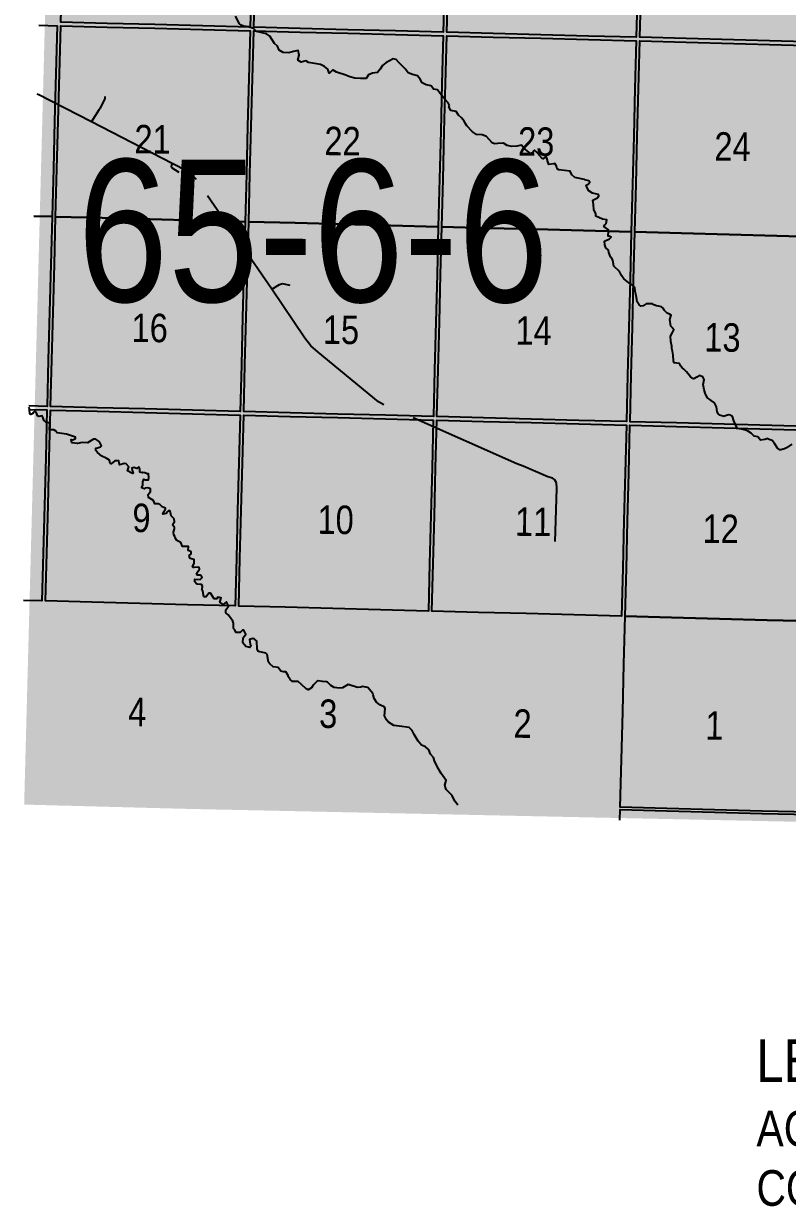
# Model space of a CAD drawing. Extents: x 406396 to 410344, y 6062839 to 6066265.
# Drawn here: x 408823 to 409036.8, y 6062853.4 to 6063184.8 of the extents above; entities that cross this region are included whole.
import ezdxf

# ---------------------------------------------------------------- set-up
doc = ezdxf.new("R2010")
doc.units = 0
doc.header["$LTSCALE"] = 5
doc.linetypes.add('DASHED2', pattern=[9.525, 6.35, -3.175])
for name, color, linetype in [('CG-NOTES', 7, 'Continuous'), ('Quarters', 8, 'Continuous'), ('RoadSeg', 57, 'DASHED2'), ('T-WATER', 160, 'Continuous')]:
    doc.layers.add(name, color=color, linetype=linetype)
doc.layers.add('ROUTE-MAP-BACKGROUND-H', color=7, linetype='Continuous', true_color=0xf0ebff)
doc.styles.add('120', font='ARIALN.TTF', dxfattribs={"height": 13})
doc.styles.add('80', font='ARIALN.TTF', dxfattribs={"height": 10})

msp = doc.modelspace()

# ---------------------------------------------------------------- hatches: boundary and pattern name
at = {"layer": 'ROUTE-MAP-BACKGROUND-H'}
h = msp.add_hatch(color=256, dxfattribs=at)
h.dxf.hatch_style = 1
h.paths.add_polyline_path([(410258.66, 6063255.58), (410260.58, 6063368.34), (410268.76, 6064233.9), (408843.43, 6064264.01), (408831.79, 6063292.96), (408823.13, 6062965.95), (408855.63, 6062965.09), (408869, 6062964.74), (410253.21, 6062935.45)])

# ---------------------------------------------------------------- linework, layer by layer
at = {"layer": 'Quarters'}
for points in [[(408886.77, 6063196.84), (408886.43, 6063183.8), (408873.09, 6063184.15), (408859.74, 6063184.5), (408846.4, 6063184.85), (408833.39, 6063185.19), (408833.73, 6063198.23), (408834.08, 6063211.61), (408834.44, 6063224.98), (408834.79, 6063238.36), (408847.8, 6063238.02), (408861.14, 6063237.67), (408874.48, 6063237.32), (408887.82, 6063236.98), (408887.47, 6063223.6), (408887.12, 6063210.22)], [(408940.81, 6063195.43), (408940.47, 6063182.39), (408927.13, 6063182.74), (408913.79, 6063183.09), (408900.44, 6063183.43), (408887.43, 6063183.77), (408887.77, 6063196.82), (408888.12, 6063210.2), (408888.47, 6063223.57), (408888.82, 6063236.95), (408901.83, 6063236.61), (408915.16, 6063236.26), (408928.5, 6063235.91), (408941.84, 6063235.57), (408941.5, 6063222.19), (408941.15, 6063208.81)], [(408994.84, 6063194.02), (408994.51, 6063180.97), (408981.17, 6063181.32), (408967.83, 6063181.67), (408954.48, 6063182.02), (408941.48, 6063182.36), (408941.81, 6063195.41), (408942.16, 6063208.78), (408942.5, 6063222.16), (408942.84, 6063235.54), (408955.85, 6063235.2), (408969.19, 6063234.85), (408982.52, 6063234.51), (408995.86, 6063234.16), (408995.52, 6063220.78), (408995.18, 6063207.4)], [(409048.88, 6063192.54), (409048.55, 6063179.5), (409035.21, 6063179.86), (409021.87, 6063180.23), (409008.53, 6063180.59), (408995.52, 6063180.95), (408995.85, 6063193.99), (408996.19, 6063207.37), (408996.53, 6063220.75), (408996.87, 6063234.13), (409009.87, 6063233.77), (409023.21, 6063233.41), (409036.54, 6063233.04), (409049.88, 6063232.67), (409049.55, 6063219.3), (409049.21, 6063205.92)], [(408885.36, 6063142.67), (408885.01, 6063129.29), (408871.66, 6063129.64), (408858.31, 6063129.99), (408844.96, 6063130.34), (408831.95, 6063130.68), (408832.3, 6063144.06), (408832.65, 6063157.43), (408833.01, 6063170.81), (408833.36, 6063184.19), (408846.37, 6063183.84), (408859.72, 6063183.5), (408873.06, 6063183.15), (408886.4, 6063182.8), (408886.06, 6063169.42), (408885.71, 6063156.04)], [(408939.41, 6063141.25), (408939.07, 6063127.87), (408925.72, 6063128.22), (408912.37, 6063128.57), (408899.03, 6063128.92), (408886.01, 6063129.26), (408886.36, 6063142.64), (408886.71, 6063156.02), (408887.06, 6063169.39), (408887.41, 6063182.77), (408900.42, 6063182.43), (408913.76, 6063182.08), (408927.1, 6063181.73), (408940.45, 6063181.38), (408940.1, 6063168.01), (408939.76, 6063154.63)], [(408993.47, 6063139.83), (408993.13, 6063126.45), (408979.78, 6063126.8), (408966.43, 6063127.15), (408953.09, 6063127.5), (408940.07, 6063127.84), (408940.42, 6063141.22), (408940.76, 6063154.6), (408941.11, 6063167.98), (408941.45, 6063181.36), (408954.46, 6063181.02), (408967.8, 6063180.67), (408981.15, 6063180.32), (408994.49, 6063179.97), (408994.15, 6063166.59), (408993.81, 6063153.21)], [(409047.52, 6063138.37), (409047.19, 6063124.99), (409033.84, 6063125.35), (409020.49, 6063125.71), (409007.15, 6063126.07), (408994.13, 6063126.43), (408994.47, 6063139.8), (408994.81, 6063153.18), (408995.15, 6063166.56), (408995.49, 6063179.94), (409008.5, 6063179.59), (409021.84, 6063179.22), (409035.18, 6063178.86), (409048.53, 6063178.5), (409048.19, 6063165.12), (409047.86, 6063151.74)], [(408883.96, 6063089.16), (408883.62, 6063076.11), (408870.27, 6063076.46), (408856.91, 6063076.81), (408843.56, 6063077.17), (408830.54, 6063077.51), (408830.89, 6063090.55), (408831.24, 6063103.93), (408831.59, 6063117.3), (408831.95, 6063130.68), (408844.96, 6063130.34), (408858.31, 6063129.99), (408871.66, 6063129.64), (408885.01, 6063129.29), (408884.66, 6063115.91), (408884.31, 6063102.53)], [(408938.04, 6063087.73), (408937.7, 6063074.69), (408924.35, 6063075.04), (408911, 6063075.39), (408897.64, 6063075.74), (408884.62, 6063076.09), (408884.96, 6063089.13), (408885.31, 6063102.51), (408885.66, 6063115.88), (408886.01, 6063129.26), (408899.03, 6063128.92), (408912.37, 6063128.57), (408925.72, 6063128.22), (408939.07, 6063127.87), (408938.73, 6063114.49), (408938.38, 6063101.11)], [(408992.11, 6063086.31), (408991.78, 6063073.27), (408978.43, 6063073.62), (408965.08, 6063073.97), (408951.72, 6063074.32), (408938.7, 6063074.66), (408939.04, 6063087.71), (408939.38, 6063101.09), (408939.73, 6063114.47), (408940.07, 6063127.84), (408953.09, 6063127.5), (408966.43, 6063127.15), (408979.78, 6063126.8), (408993.13, 6063126.45), (408992.79, 6063113.07), (408992.45, 6063099.69)], [(409046.19, 6063084.86), (409045.86, 6063071.82), (409032.51, 6063072.18), (409019.16, 6063072.54), (409005.8, 6063072.89), (408992.79, 6063073.24), (408993.12, 6063086.29), (408993.46, 6063099.67), (408993.79, 6063113.05), (408994.13, 6063126.43), (409007.15, 6063126.07), (409020.49, 6063125.71), (409033.84, 6063125.35), (409047.19, 6063124.99), (409046.85, 6063111.61), (409046.52, 6063098.24)], [(408882.55, 6063034.98), (408882.2, 6063021.6), (408868.84, 6063021.95), (408855.48, 6063022.3), (408842.12, 6063022.66), (408829.1, 6063023), (408829.45, 6063036.37), (408829.81, 6063049.75), (408830.16, 6063063.13), (408830.52, 6063076.5), (408843.53, 6063076.16), (408856.89, 6063075.81), (408870.24, 6063075.46), (408883.59, 6063075.11), (408883.25, 6063061.73), (408882.9, 6063048.35)], [(408936.64, 6063033.55), (408936.3, 6063020.17), (408922.94, 6063020.53), (408909.58, 6063020.88), (408896.23, 6063021.23), (408883.2, 6063021.57), (408883.55, 6063034.95), (408883.9, 6063048.33), (408884.25, 6063061.71), (408884.6, 6063075.08), (408897.62, 6063074.74), (408910.97, 6063074.39), (408924.32, 6063074.04), (408937.68, 6063073.69), (408937.33, 6063060.31), (408936.99, 6063046.93)], [(408990.74, 6063032.13), (408990.4, 6063018.75), (408977.04, 6063019.1), (408963.68, 6063019.45), (408950.33, 6063019.8), (408937.3, 6063020.15), (408937.65, 6063033.53), (408937.99, 6063046.9), (408938.33, 6063060.28), (408938.68, 6063073.66), (408951.7, 6063073.32), (408965.05, 6063072.97), (408978.4, 6063072.62), (408991.76, 6063072.27), (408991.42, 6063058.89), (408991.08, 6063045.51)], [(409044.83, 6063030.68), (409044.5, 6063017.31), (409031.14, 6063017.66), (409017.78, 6063018.02), (409004.42, 6063018.38), (408991.4, 6063018.72), (408991.74, 6063032.1), (408992.08, 6063045.48), (408992.42, 6063058.86), (408992.76, 6063072.24), (409005.78, 6063071.89), (409019.13, 6063071.53), (409032.48, 6063071.17), (409045.83, 6063070.82), (409045.5, 6063057.44), (409045.17, 6063044.06)], [(409043.49, 6062977.18), (409043.16, 6062963.8), (409029.8, 6062964.15), (409016.44, 6062964.51), (409003.07, 6062964.86), (408990.04, 6062965.2), (408990.38, 6062978.58), (408990.72, 6062991.96), (408991.06, 6063005.34), (408991.4, 6063018.72), (409004.42, 6063018.38), (409017.78, 6063018.02), (409031.14, 6063017.66), (409044.5, 6063017.31), (409044.16, 6063003.93), (409043.83, 6062990.55)]]:
    msp.add_lwpolyline(points, close=True, dxfattribs=at)
for points in [[(408827.26, 6063184.34), (408832.36, 6063184.21), (408832, 6063170.84), (408831.65, 6063157.46), (408831.3, 6063144.08), (408830.94, 6063130.71), (408825.84, 6063130.84)], [(408825.84, 6063130.84), (408830.94, 6063130.71), (408830.59, 6063117.33), (408830.24, 6063103.95), (408829.88, 6063090.58), (408829.54, 6063077.53), (408824.44, 6063077.67)], [(408824.41, 6063076.66), (408829.51, 6063076.53), (408829.16, 6063063.15), (408828.8, 6063049.78), (408828.45, 6063036.4), (408828.1, 6063023.02), (408822.99, 6063023.16)], [(408989.95, 6062961.61), (408990.03, 6062964.54), (409003.06, 6062964.19), (409016.42, 6062963.84), (409029.78, 6062963.49), (409043.14, 6062963.13), (409043.09, 6062961.06)]]:
    msp.add_lwpolyline(points, dxfattribs=at)
at = {"layer": 'RoadSeg'}
msp.add_line((408864.54, 6063145.61), (408842.02, 6063157.29), dxfattribs=at)
for points in [[(408842.02, 6063157.29), (408827.01, 6063164.94), (408826.75, 6063165.1)], [(408842.02, 6063157.29), (408844.21, 6063160.85), (408844.45, 6063161.01), (408845.84, 6063163.68), (408845.78, 6063164.37)], [(408866.57, 6063143.11), (408864.51, 6063144.34), (408864.34, 6063144.74), (408864.54, 6063145.61)], [(408892.46, 6063110.4), (408871.36, 6063141.12), (408869.6, 6063142.91), (408868.8, 6063143.48), (408864.54, 6063145.61)], [(408892.46, 6063110.4), (408894.66, 6063111.67), (408895.45, 6063111.94), (408897.52, 6063111.54)], [(408971.78, 6063039.63), (408972.25, 6063054.54), (408972.18, 6063056.1), (408971.62, 6063057.07), (408971.09, 6063057.43), (408969.72, 6063057.83), (408962.87, 6063060.76), (408961.04, 6063061.39), (408923.84, 6063077.96), (408922.37, 6063078.79), (408905.44, 6063092.74), (408903.44, 6063094.53), (408901.71, 6063096.66), (408892.46, 6063110.4)]]:
    msp.add_lwpolyline(points, dxfattribs=at)
at = {"layer": 'T-WATER'}
for points in [[(408942.23, 6063161.89), (408941.84, 6063162.59), (408940.96, 6063163.63), (408939.98, 6063164.78), (408939.56, 6063165.27), (408938.88, 6063166.24), (408937.78, 6063166.39), (408937.08, 6063167.31), (408935.68, 6063167.61), (408934.6, 6063168.21), (408934.01, 6063169.26), (408933.22, 6063170.14), (408931.88, 6063170.49), (408930.67, 6063170.99), (408929.81, 6063172.12), (408928.04, 6063173.85), (408927.32, 6063174.78), (408926.47, 6063174.95), (408924.4, 6063173.76), (408923.46, 6063173.06), (408922.85, 6063172.07), (408922.06, 6063171.08), (408920.66, 6063170.89), (408919.53, 6063170.4), (408918.88, 6063169.39), (408917.34, 6063169.37), (408915.76, 6063169.52), (408914.31, 6063169.9), (408913.42, 6063170.26), (408913.2, 6063170.35), (408910.63, 6063171.16), (408909.69, 6063171.7), (408909.47, 6063171.7), (408908.61, 6063170.9), (408908.53, 6063170.9), (408908.13, 6063172.01), (408907.27, 6063172.8), (408906.11, 6063173.32), (408902.73, 6063173.9), (408901.99, 6063174.37), (408900.73, 6063174.01), (408899.8, 6063174.59), (408900.12, 6063175.96), (408899.83, 6063177.28), (408898.52, 6063177), (408897.28, 6063176.61), (408895.61, 6063176.68), (408894.57, 6063177.33), (408894.08, 6063178.45), (408893.23, 6063179.26), (408891.94, 6063181.26), (408890.98, 6063181.97), (408888.17, 6063182.59), (408888.08, 6063182.68), (408887.98, 6063182.78), (408887.35, 6063183.42), (408886.17, 6063183.83), (408886.11, 6063183.85), (408884.54, 6063184.03), (408883.85, 6063184.4), (408883.45, 6063184.74), (408882.29, 6063186.89)], [(408993.71, 6063111.18), (408992.96, 6063111.84), (408992.73, 6063112), (408991.96, 6063112.52), (408991.07, 6063113.3), (408990.37, 6063114.25), (408989.92, 6063115.1), (408989.78, 6063115.34), (408988.2, 6063116.87), (408987.92, 6063118.43), (408987.58, 6063119.24), (408987.3, 6063119.47), (408986.88, 6063120.66), (408986.76, 6063121.35), (408985.97, 6063121.98), (408985.72, 6063122.8), (408985.62, 6063123.83), (408987.07, 6063124.5), (408987.48, 6063124.92), (408986.89, 6063125.19), (408986.69, 6063125.2), (408986.74, 6063126.64), (408986.76, 6063127.05), (408985.46, 6063127.95), (408985.68, 6063128.43), (408986.13, 6063128.8), (408986.24, 6063129.85), (408985.03, 6063130.04), (408983.2, 6063130.82), (408983.19, 6063131.57), (408982.62, 6063132.61), (408982.57, 6063134.15), (408982.38, 6063135.29), (408982.53, 6063135.43), (408983.62, 6063135.99), (408983.76, 6063136.02), (408984.04, 6063136.5), (408983.94, 6063136.95), (408982.27, 6063137.26), (408981.28, 6063137.93), (408980.68, 6063138.95), (408980.51, 6063139.53), (408981.09, 6063139.83), (408981.54, 6063140.33), (408981.27, 6063140.75), (408980.16, 6063141.01), (408980.04, 6063141.11), (408977.29, 6063141.64), (408976.44, 6063142.45), (408976.04, 6063143.4), (408972.85, 6063143.85), (408972.33, 6063144.12), (408972.19, 6063144.83), (408971.73, 6063145.6), (408971.46, 6063145.5), (408970.07, 6063145.34), (408969.68, 6063146.31), (408969.7, 6063146.57), (408969.31, 6063147.62), (408969.18, 6063147.6), (408968.42, 6063146.94), (408968.2, 6063146.95), (408967.39, 6063147.8), (408966.94, 6063148.43), (408966.71, 6063148.76), (408966.06, 6063149.3), (408965.72, 6063149.16), (408965.42, 6063148.55), (408964.88, 6063148.37), (408963.08, 6063149.85), (408962.34, 6063150.76), (408961.1, 6063150.48), (408959.65, 6063150.39), (408958.38, 6063150.68), (408957.31, 6063151.26), (408955.78, 6063151.21), (408954.85, 6063151.09), (408954.13, 6063151.41), (408952.57, 6063153.12), (408951.36, 6063153.63), (408949.74, 6063153.76), (408948.71, 6063154.42), (408947.1, 6063156.15), (408946.78, 6063156.64), (408946.31, 6063157.41), (408945.6, 6063158.35), (408944.72, 6063159.16), (408944.13, 6063160.2), (408942.62, 6063160.42), (408942.08, 6063161.47), (408942.23, 6063161.89)], [(409038.08, 6063066.99), (409036.59, 6063065.93), (409036.01, 6063065.65), (409035, 6063065.34), (409034.72, 6063065.32), (409034.05, 6063065.78), (409033.24, 6063067.1), (409032.55, 6063067.99), (409031.49, 6063068.39), (409031.36, 6063068.53), (409030.52, 6063068.25), (409029.34, 6063068.09), (409028.58, 6063068.98), (409027.53, 6063069.2), (409026.69, 6063070.02), (409025.63, 6063070.66), (409024.43, 6063071.04), (409022.99, 6063071.32), (409022.75, 6063071.46), (409022.74, 6063071.46), (409022.29, 6063072.47), (409021.85, 6063073.46), (409021.43, 6063074.67), (409020.85, 6063075.07), (409020.33, 6063075.15), (409019.18, 6063074.76), (409019.12, 6063074.74), (409017.82, 6063075.04), (409017.57, 6063075.39), (409017.15, 6063076), (409016.95, 6063077.42), (409016.39, 6063078.49), (409015.47, 6063079.15), (409014.44, 6063079.89), (409013.89, 6063080.98), (409013.49, 6063082.21), (409013.27, 6063083.62), (409013.51, 6063085.11), (409013.15, 6063085.84), (409012.12, 6063086.22), (409011.46, 6063085.75), (409010.61, 6063085.29), (409010.34, 6063085.38), (409009.66, 6063085.85), (409008.56, 6063087.19), (409007.86, 6063087.94), (409007.37, 6063088.3), (409006.99, 6063088.77), (409006.61, 6063089.55), (409005.12, 6063089.69), (409004.91, 6063090.29), (409004.85, 6063091.85), (409004.71, 6063093.01), (409004.52, 6063093.71), (409004.5, 6063094.42), (409004.18, 6063095.7), (409004.11, 6063097.22), (409004.69, 6063098.23), (409005, 6063099.01), (409004.79, 6063099.39), (409004.75, 6063099.45), (409004.17, 6063100.03), (409003.93, 6063101.89), (409004.31, 6063103.09), (409003.8, 6063103.35), (409003.18, 6063103.66), (409002.34, 6063104.48), (409002.14, 6063104.98), (409001.62, 6063105.41), (409000.73, 6063105.57), (409000.14, 6063105.68), (408999.43, 6063105.95), (408999.02, 6063106.27), (408997.57, 6063106.31), (408997.25, 6063106.25), (408996.48, 6063105.75), (408995.77, 6063105.65), (408995.29, 6063106.01), (408994.81, 6063106.84), (408994.71, 6063107.45), (408994.52, 6063108.53), (408994.21, 6063109.82), (408994.08, 6063110.86), (408993.71, 6063111.18)], [(408856.06, 6063054.62), (408856.08, 6063054.91), (408856.3, 6063055.24), (408856.37, 6063055.35), (408856.38, 6063056.42), (408856.66, 6063057.12), (408857.05, 6063056.95), (408857.92, 6063056.95), (408858.07, 6063057.6), (408857.99, 6063058.62), (408857.57, 6063058.65), (408856.96, 6063058.92), (408856.39, 6063058.99), (408856.3, 6063059), (408856.23, 6063058.91), (408855.56, 6063059.08), (408855.53, 6063060), (408855.28, 6063060.62), (408854.67, 6063060.14), (408853.8, 6063060.43), (408853.29, 6063060.23), (408853.36, 6063059.59), (408853.68, 6063059.04), (408853.54, 6063058.75), (408853.27, 6063058.82), (408852.07, 6063059.5), (408852.44, 6063060.56), (408851.66, 6063061.39), (408851.19, 6063061.57), (408849.87, 6063061.18), (408849.67, 6063062.31), (408848.51, 6063062.31), (408847.5, 6063061.46), (408847.18, 6063061.53), (408846.99, 6063062.44), (408846.11, 6063063.06), (408844.87, 6063063.57), (408843.64, 6063064.61), (408843.18, 6063065.18), (408843.23, 6063065.86), (408843.69, 6063065.88), (408844.54, 6063066.18), (408844.76, 6063066.51), (408844.19, 6063067.62), (408843.23, 6063068.34), (408842.55, 6063068.3), (408840.85, 6063067.33), (408839.37, 6063067.39), (408838.05, 6063067.11), (408836.52, 6063067.31), (408836.28, 6063068.22), (408836.76, 6063068.16), (408837.54, 6063068.5), (408837.49, 6063068.94), (408834.96, 6063069.71), (408832.39, 6063070.16), (408831.94, 6063070.7), (408831.47, 6063070.98), (408830.33, 6063071), (408830.18, 6063071), (408830.31, 6063072.76), (408829.51, 6063073.28), (408829.39, 6063073.18), (408829.27, 6063073.09), (408828.63, 6063073.66), (408828.39, 6063074.48), (408828.13, 6063074.88), (408827.26, 6063074.74), (408826.9, 6063074.91), (408826.59, 6063075.76), (408826.52, 6063075.9), (408826.16, 6063076.15), (408825.59, 6063075.7), (408825.62, 6063075.51), (408825.04, 6063075.27), (408824.76, 6063075.47), (408824.65, 6063076.68), (408824.63, 6063076.9), (408824.42, 6063077.28)], [(408881.75, 6063016.79), (408881.44, 6063017.65), (408881.18, 6063017.89), (408880.29, 6063019.16), (408879.56, 6063019.67), (408879.59, 6063020.49), (408879.73, 6063020.57), (408880.36, 6063021.59), (408880.33, 6063021.67), (408879.81, 6063022.74), (408878.85, 6063022.06), (408877.89, 6063022.63), (408878.26, 6063023.92), (408877.32, 6063024.05), (408877.05, 6063023.65), (408876.35, 6063023.62), (408875.35, 6063025.17), (408874.8, 6063025.17), (408874.12, 6063024.2), (408873.45, 6063024.18), (408873.14, 6063025.71), (408872.9, 6063026.12), (408872.98, 6063026.27), (408873.06, 6063027.19), (408872.82, 6063027.65), (408871.57, 6063027.67), (408871.34, 6063027.82), (408870.91, 6063028.4), (408870.88, 6063029.11), (408872.43, 6063029), (408873, 6063029.56), (408872.91, 6063029.8), (408872.52, 6063030.2), (408871.66, 6063030.25), (408871.42, 6063030.66), (408872.27, 6063031.89), (408872.17, 6063032.4), (408872.02, 6063032.47), (408870.75, 6063032.35), (408870.41, 6063032.43), (408870.22, 6063032.61), (408870.74, 6063033.62), (408870.72, 6063034.61), (408869.6, 6063034.92), (408869.49, 6063035.08), (408869.35, 6063035.79), (408869.89, 6063036.19), (408869.87, 6063036.73), (408869.32, 6063037.07), (408869.02, 6063037.15), (408869.12, 6063038.24), (408868.6, 6063038.28), (408867.49, 6063038.23), (408867.01, 6063039.37), (408865.85, 6063039.95), (408865.42, 6063040.66), (408865.33, 6063041.07), (408865.01, 6063041.58), (408864.96, 6063042.32), (408865.25, 6063043.22), (408865.24, 6063043.64), (408864.77, 6063044.27), (408864.88, 6063044.76), (408865.2, 6063045.18), (408865.11, 6063045.99), (408864.98, 6063046.24), (408864.3, 6063046.84), (408863.99, 6063048.18), (408863.79, 6063048.31), (408863.66, 6063048.4), (408863.08, 6063047.85), (408862.92, 6063047.53), (408861.99, 6063047.3), (408862.36, 6063048.13), (408862.61, 6063048.43), (408862.71, 6063048.91), (408862.73, 6063048.98), (408861.76, 6063049.35), (408861.11, 6063050.07), (408860.69, 6063050.18), (408859.69, 6063050.22), (408859.32, 6063051.2), (408857.95, 6063051.96), (408857.84, 6063052.83), (408858.46, 6063053.67), (408858.46, 6063054.47), (408857.79, 6063054.67), (408857.03, 6063054.62), (408856.81, 6063054.44), (408856.28, 6063054.57), (408856.06, 6063054.62)], [(408944.54, 6062965.76), (408944.08, 6062966.44), (408943.76, 6062966.93), (408942.97, 6062968.48), (408941.3, 6062970.17), (408940.91, 6062971.41), (408941.27, 6062972.69), (408939.89, 6062974.7), (408939.24, 6062975.76), (408938.16, 6062977.97), (408937.7, 6062979.17), (408936.9, 6062980.1), (408936.45, 6062981.27), (408936.27, 6062981.44), (408935.54, 6062982.13), (408935.29, 6062982.23), (408934.34, 6062982.62), (408933.43, 6062983.7), (408932.3, 6062985.58), (408931.77, 6062986.74), (408930.89, 6062987.55), (408930.24, 6062987.65), (408928.91, 6062987.85), (408926.61, 6062988.09), (408925.18, 6062989.07), (408924.59, 6062989.67), (408924.02, 6062990.83), (408924.25, 6062992.89), (408923.9, 6062993.31), (408922.88, 6062993.78), (408922.71, 6062993.86), (408921.8, 6062994.62), (408921.16, 6062995.67), (408920.88, 6062996.74), (408920.72, 6062997.08), (408919.37, 6062998.72), (408919.24, 6062998.8), (408917.87, 6062999.01), (408917.42, 6062998.82), (408916.45, 6062998.78), (408913.83, 6062999.58), (408912.31, 6062998.69), (408911.42, 6062998.6), (408909.91, 6062998.74), (408908.99, 6062999.34), (408908.87, 6062999.42), (408908.04, 6063000.24), (408907.76, 6063000.35), (408906.62, 6063000.4), (408905.48, 6063000.63), (408905.15, 6063000.49), (408904.03, 6062999.4), (408903.61, 6062998.67), (408902.62, 6062998.08), (408902.08, 6062998.41), (408900.79, 6062999.63), (408899.81, 6063000.42), (408898.22, 6063000.48), (408897.6, 6063000.96), (408897.05, 6063001.8), (408897.04, 6063002.11), (408896.43, 6063003.14), (408895.71, 6063003.14), (408894.99, 6063003.32), (408894.27, 6063004.34), (408892.82, 6063004.57), (408891.95, 6063005.38), (408891.59, 6063005.89), (408891.2, 6063007.96), (408890.83, 6063008.4), (408888.71, 6063008.88), (408888.38, 6063009.5), (408888.32, 6063011.71), (408887.58, 6063012.33), (408887.29, 6063012.46), (408886.21, 6063012.18), (408886.45, 6063010.91), (408886.65, 6063010.56), (408886.35, 6063009.95), (408885.24, 6063010.23), (408884.36, 6063011.25), (408884.49, 6063012.71), (408885.2, 6063013.66), (408884.66, 6063014.78), (408884.29, 6063014.82), (408883.62, 6063014.21), (408882.97, 6063014.2), (408882.51, 6063014.19), (408881.99, 6063015), (408881.78, 6063015.32), (408881.75, 6063016.79)]]:
    msp.add_lwpolyline(points, dxfattribs=at)

# ---------------------------------------------------------------- texts
at = {"layer": 'CG-NOTES', "insert": (409028.17, 6062900.19), "char_height": 10, "width": 457.2222, "attachment_point": 1, "style": '80'}
msp.add_mtext('{\\H1.2x;\\C14;LEGEND\\H0.83333x;\\C256;\\PACCESS ROUTE SHOWN THUS:\\P}COUNTY BOUNDARY SHOWN THUS:', dxfattribs=at)
at = {"layer": 'RoadSeg', "style": '120'}
for s, height, rotation, p in [('21', 7.971, 359.4504, (408853.96, 6063148.45)), ('22', 7.971, 359.4504, (408907.16, 6063147.94)), ('23', 7.971, 359.4504, (408961.38, 6063147.8)), ('24', 7.971, 359.4504, (409016.36, 6063146.41)), ('65-6-6', 39.853, 359.9576, (408838.05, 6063106.88)), ('16', 7.971, 359.4504, (408853.17, 6063095.59)), ('15', 7.971, 359.4504, (408906.73, 6063095.07)), ('14', 7.971, 359.4504, (408960.66, 6063094.85)), ('13', 7.971, 359.4504, (409013.54, 6063092.92)), ('9', 7.97, 359.4504, (408853.41, 6063042.33)), ('10', 7.971, 359.4504, (408905.23, 6063041.83)), ('11', 7.971, 359.4504, (408960.53, 6063041.27)), ('12', 7.971, 359.4504, (409013.04, 6063039.3)), ('4', 7.97, 359.4504, (408852.21, 6062987.93)), ('3', 7.97, 359.4504, (408905.7, 6062987.45)), ('2', 7.97, 359.4504, (408960.1, 6062984.68)), ('1', 7.97, 359.4504, (409013.83, 6062984.16))]:
    msp.add_text(s, height=height, rotation=rotation, dxfattribs=at).set_placement(p)

doc.saveas('drawing.dxf')
